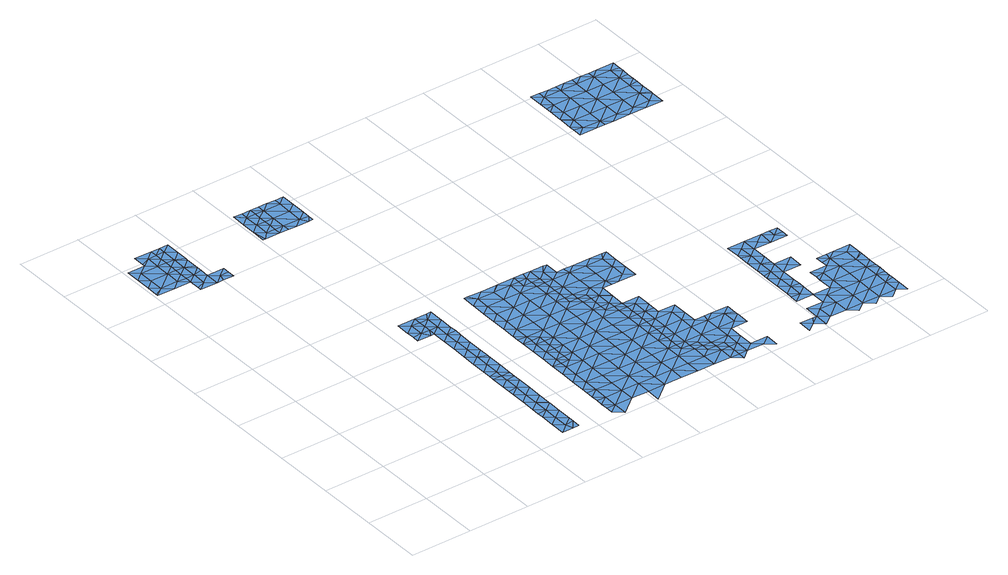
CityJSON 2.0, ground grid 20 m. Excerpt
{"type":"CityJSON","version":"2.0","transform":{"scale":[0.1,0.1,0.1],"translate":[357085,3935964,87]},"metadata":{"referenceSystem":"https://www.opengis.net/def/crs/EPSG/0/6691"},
"CityObjects":{
"waterbody1":{"type":"WaterBody","attributes":{"name":"9","class":"1140","function":"1","WaterBodyRiverFloodingRiskAttribute.description":"5","WaterBodyRiverFloodingRiskAttribute.rankOrg":"1","WaterBodyRiverFloodingRiskAttribute.adminType":"2","WaterBodyRiverFloodingRiskAttribute.scale":"L1"},"geometry":[{"type":"MultiSurface","lod":"1","boundaries":[[[0,1,2]],[[3,4,5]],[[3,6,7]],[[8,9,1]],[[10,8,11]],[[12,8,10]],[[9,8,12]],[[13,9,12]],[[14,15,9]],[[1,9,15]],[[2,1,15]],[[2,15,16]],[[17,14,9]],[[6,18,7]],[[0,4,1]],[[3,1,4]],[[19,15,14]],[[7,1,3]],[[7,8,1]],[[7,11,8]],[[18,11,7]],[[20,21,22]],[[21,23,22]],[[17,9,13]],[[24,22,23]],[[22,24,6]],[[6,3,22]],[[5,25,3]],[[3,25,22]],[[25,20,22]],[[19,16,15]]]}]},
"waterbody2":{"type":"WaterBody","attributes":{"name":"9","class":"1140","function":"1","WaterBodyRiverFloodingRiskAttribute.description":"5","WaterBodyRiverFloodingRiskAttribute.rankOrg":"2","WaterBodyRiverFloodingRiskAttribute.adminType":"2","WaterBodyRiverFloodingRiskAttribute.scale":"L1"},"geometry":[{"type":"MultiSurface","lod":"1","boundaries":[[[26,27,28]],[[27,29,28]],[[4,29,27]],[[4,0,29]],[[30,31,19]],[[32,33,34]],[[35,33,32]],[[0,2,29]],[[5,4,27]],[[28,29,36]],[[37,36,29]],[[32,27,35]],[[38,39,40]],[[29,41,37]],[[31,41,19]],[[31,30,42]],[[16,19,41]],[[41,2,16]],[[29,2,41]],[[5,27,25]],[[27,32,25]],[[32,20,25]],[[34,20,32]],[[34,21,20]],[[27,26,35]],[[42,43,31]],[[44,31,43]],[[31,44,41]],[[45,41,44]],[[41,45,37]],[[44,40,39]],[[40,44,43]],[[43,46,40]],[[47,40,46]],[[47,38,40]]]}]},
"waterbody3":{"type":"WaterBody","attributes":{"name":"9","class":"1140","function":"1","WaterBodyRiverFloodingRiskAttribute.description":"5","WaterBodyRiverFloodingRiskAttribute.rankOrg":"2","WaterBodyRiverFloodingRiskAttribute.adminType":"2","WaterBodyRiverFloodingRiskAttribute.scale":"L1"},"geometry":[{"type":"MultiSurface","lod":"1","boundaries":[[[48,49,50]],[[48,51,49]],[[52,51,48]],[[52,53,51]],[[54,55,53]],[[54,56,55]],[[56,54,57]],[[50,58,59]],[[59,58,60]],[[61,60,58]],[[61,62,60]],[[49,63,64]],[[63,49,65]],[[66,65,51]],[[67,68,56]],[[67,56,69]],[[69,56,70]],[[71,69,70]],[[72,73,74]],[[70,74,73]],[[74,70,57]],[[62,75,60]],[[76,75,77]],[[73,71,70]],[[60,75,76]],[[49,58,50]],[[49,51,65]],[[55,51,53]],[[55,56,68]],[[70,56,57]],[[64,58,49]],[[51,55,66]],[[66,55,68]],[[59,60,76]],[[61,58,64]]]}]},
"waterbody4":{"type":"WaterBody","attributes":{"name":"9","class":"1140","function":"1","WaterBodyRiverFloodingRiskAttribute.description":"5","WaterBodyRiverFloodingRiskAttribute.rankOrg":"2","WaterBodyRiverFloodingRiskAttribute.adminType":"2","WaterBodyRiverFloodingRiskAttribute.scale":"L1"},"geometry":[{"type":"MultiSurface","lod":"1","boundaries":[[[78,79,80]],[[81,82,83]],[[82,78,80]],[[78,82,81]],[[83,82,84]],[[85,86,87]],[[88,85,89]],[[84,85,87]],[[88,86,85]],[[85,84,82]],[[89,85,82]],[[80,89,82]]]}]},
"waterbody5":{"type":"WaterBody","attributes":{"name":"9","class":"1140","function":"1","WaterBodyRiverFloodingRiskAttribute.description":"5","WaterBodyRiverFloodingRiskAttribute.rankOrg":"2","WaterBodyRiverFloodingRiskAttribute.adminType":"2","WaterBodyRiverFloodingRiskAttribute.scale":"L1"},"geometry":[{"type":"MultiSurface","lod":"1","boundaries":[[[90,91,92]],[[90,93,91]],[[93,94,91]],[[91,95,92]],[[96,92,95]],[[97,96,95]],[[97,98,99]],[[94,100,91]],[[98,97,95]],[[101,99,98]],[[102,103,101]],[[104,95,91]],[[101,98,102]],[[105,103,106]],[[103,102,106]],[[98,95,104]],[[91,100,104]],[[107,105,108]],[[105,106,108]],[[102,98,109]],[[109,98,104]],[[109,110,102]],[[102,111,106]],[[112,107,108]],[[110,111,102]],[[113,104,100]],[[114,113,100]],[[112,108,115]],[[104,116,109]],[[108,106,117]],[[117,106,111]],[[108,117,115]],[[118,119,120]],[[109,116,110]],[[119,118,121]],[[104,113,116]],[[120,122,118]],[[123,124,114]],[[118,125,121]],[[126,127,128]],[[128,115,126]],[[115,117,126]],[[129,121,125]],[[111,110,130]],[[122,131,118]],[[130,110,116]],[[132,133,134]],[[111,135,117]],[[129,136,137]],[[134,127,132]],[[136,129,125]],[[113,114,124]],[[127,126,132]],[[138,135,111]],[[138,111,130]],[[117,139,126]],[[140,118,131]],[[141,133,142]],[[116,113,143]],[[133,132,142]],[[131,141,142]],[[144,137,145]],[[135,139,117]],[[137,136,145]],[[125,118,140]],[[113,124,143]],[[143,146,116]],[[116,147,130]],[[144,148,149]],[[140,131,142]],[[148,144,145]],[[146,147,116]],[[139,150,126]],[[151,145,136]],[[148,152,149]],[[132,126,150]],[[125,140,153]],[[136,125,154]],[[155,135,138]],[[156,149,152]],[[142,132,150]],[[152,157,156]],[[154,125,153]],[[154,151,136]],[[138,130,155]],[[145,151,148]],[[142,158,140]],[[159,160,124]],[[161,139,135]],[[130,147,155]],[[162,142,150]],[[143,124,160]],[[157,152,163]],[[152,148,164]],[[142,162,158]],[[146,143,165]],[[153,166,154]],[[135,155,161]],[[139,167,150]],[[153,140,166]],[[168,163,152]],[[148,151,164]],[[147,146,165]],[[169,167,139]],[[143,160,165]],[[170,155,147]],[[169,139,161]],[[140,158,166]],[[171,151,154]],[[168,152,164]],[[172,160,159]],[[173,158,162]],[[174,147,165]],[[175,171,154]],[[175,154,166]],[[155,176,161]],[[177,164,151]],[[162,150,173]],[[147,174,170]],[[161,176,169]],[[178,163,168]],[[150,167,173]],[[160,179,165]],[[180,166,158]],[[181,160,172]],[[155,170,176]],[[177,151,171]],[[169,182,167]],[[165,183,174]],[[158,173,184]],[[166,185,175]],[[168,164,186]],[[179,160,181]],[[178,168,187]],[[158,184,180]],[[169,176,182]],[[164,177,186]],[[182,188,167]],[[187,168,186]],[[183,165,179]],[[170,174,183]],[[172,189,181]],[[190,176,170]],[[166,180,185]],[[171,191,177]],[[173,167,192]],[[171,175,191]],[[181,193,179]],[[177,194,186]],[[191,175,185]],[[195,187,186]],[[167,188,192]],[[184,196,180]],[[170,183,197]],[[184,173,196]],[[190,170,197]],[[180,198,185]],[[193,181,189]],[[183,179,199]],[[200,195,186]],[[177,201,194]],[[182,202,188]],[[173,192,196]],[[186,194,200]],[[182,176,202]],[[199,203,183]],[[204,197,183]],[[177,191,201]],[[203,204,183]],[[198,205,185]],[[205,206,185]],[[185,206,191]],[[207,179,193]],[[180,208,198]],[[176,190,202]],[[199,179,207]],[[204,209,197]],[[210,190,197]],[[180,196,208]],[[211,194,201]],[[209,210,197]],[[206,212,191]],[[192,188,213]],[[214,193,189]],[[212,215,191]],[[196,192,216]],[[217,199,207]],[[218,207,193]],[[201,191,215]],[[188,202,213]],[[219,211,201]],[[220,198,208]],[[221,222,190]],[[223,224,196]],[[196,224,208]],[[190,210,221]],[[223,196,216]],[[214,218,193]],[[202,190,222]],[[225,217,207]],[[226,192,213]],[[201,215,219]],[[216,192,226]],[[227,220,208]],[[222,228,202]],[[229,213,202]],[[230,211,219]],[[225,207,218]],[[225,231,217]],[[189,232,214]],[[227,208,224]],[[229,202,228]],[[233,216,226]],[[220,227,234]],[[235,213,229]],[[226,213,236]],[[237,218,214]],[[236,213,235]],[[238,233,226]],[[239,240,232]],[[239,232,241]],[[214,232,240]],[[226,236,238]],[[242,237,214]],[[233,238,243]],[[242,214,240]],[[242,244,237]]]}]},
"waterbody6":{"type":"WaterBody","attributes":{"name":"9","class":"1140","function":"1","WaterBodyRiverFloodingRiskAttribute.description":"5","WaterBodyRiverFloodingRiskAttribute.rankOrg":"1","WaterBodyRiverFloodingRiskAttribute.adminType":"2","WaterBodyRiverFloodingRiskAttribute.scale":"L1"},"geometry":[{"type":"MultiSurface","lod":"1","boundaries":[[[245,246,247]],[[73,72,248]],[[72,249,248]],[[250,251,252]],[[246,245,253]],[[254,255,252]],[[254,256,257]],[[258,248,259]],[[71,73,258]],[[258,73,248]],[[256,259,257]],[[257,259,248]],[[248,249,257]],[[249,260,257]],[[261,245,79]],[[79,245,247]],[[80,79,247]],[[262,252,255]],[[263,255,254]],[[254,257,260]],[[263,254,260]],[[252,251,254]],[[254,251,256]],[[80,247,89]],[[264,265,266]],[[88,266,86]],[[266,88,89]],[[247,266,89]],[[247,267,266]],[[246,267,247]],[[252,268,250]],[[253,245,269]],[[245,268,269]],[[245,261,268]],[[250,268,261]],[[268,262,269]],[[262,268,252]],[[265,86,266]],[[266,267,264]]]}]},
"waterbody7":{"type":"WaterBody","attributes":{"name":"9","class":"1140","function":"1","WaterBodyRiverFloodingRiskAttribute.description":"5","WaterBodyRiverFloodingRiskAttribute.rankOrg":"1","WaterBodyRiverFloodingRiskAttribute.adminType":"2","WaterBodyRiverFloodingRiskAttribute.scale":"L1"},"geometry":[{"type":"MultiSurface","lod":"1","boundaries":[[[270,271,272]],[[271,107,272]],[[112,272,107]],[[134,270,127]],[[127,270,272]],[[272,128,127]],[[273,271,270]],[[112,115,272]],[[272,115,128]],[[122,274,131]],[[122,120,274]],[[273,274,120]],[[274,133,141]],[[133,274,270]],[[141,131,274]],[[270,134,133]],[[274,273,270]]]}]},
"waterbody8":{"type":"WaterBody","attributes":{"name":"9","class":"1140","function":"1","WaterBodyRiverFloodingRiskAttribute.description":"5","WaterBodyRiverFloodingRiskAttribute.rankOrg":"2","WaterBodyRiverFloodingRiskAttribute.adminType":"2","WaterBodyRiverFloodingRiskAttribute.scale":"L1"},"geometry":[{"type":"MultiSurface","lod":"1","boundaries":[[[275,276,277]],[[275,277,278]],[[279,280,281]],[[279,281,282]],[[280,283,281]],[[284,282,281]],[[285,286,277]],[[277,287,278]],[[281,287,284]],[[283,287,281]],[[288,287,283]],[[288,278,287]],[[282,284,289]],[[284,287,290]],[[287,277,290]],[[290,277,286]],[[276,285,277]]]}]},
"waterbody9":{"type":"WaterBody","attributes":{"name":"9","class":"1140","function":"1","WaterBodyRiverFloodingRiskAttribute.description":"5","WaterBodyRiverFloodingRiskAttribute.rankOrg":"1","WaterBodyRiverFloodingRiskAttribute.adminType":"2","WaterBodyRiverFloodingRiskAttribute.scale":"L1"},"geometry":[{"type":"MultiSurface","lod":"1","boundaries":[[[291,278,292]],[[293,294,295]],[[279,296,297]],[[298,294,299]],[[298,300,294]],[[300,298,301]],[[294,297,299]],[[288,283,292]],[[297,292,283]],[[297,283,280]],[[278,288,292]],[[276,275,291]],[[297,294,292]],[[300,295,294]],[[296,299,297]],[[294,293,292]],[[293,291,292]],[[302,291,303]],[[302,276,291]],[[278,291,275]],[[280,279,297]],[[303,291,304]],[[305,306,304]],[[305,293,295]],[[305,304,293]],[[307,303,304]],[[304,306,307]],[[293,304,291]]]}]},
"waterbody10":{"type":"WaterBody","attributes":{"name":"9","class":"1140","function":"1","WaterBodyRiverFloodingRiskAttribute.description":"5","WaterBodyRiverFloodingRiskAttribute.rankOrg":"1","WaterBodyRiverFloodingRiskAttribute.adminType":"2","WaterBodyRiverFloodingRiskAttribute.scale":"L1"},"geometry":[{"type":"MultiSurface","lod":"1","boundaries":[[[217,308,199]],[[308,204,203]],[[203,199,308]],[[308,309,204]],[[309,210,209]],[[209,204,309]],[[217,231,308]],[[221,210,310]],[[237,225,218]],[[210,309,310]],[[222,221,310]],[[231,311,308]],[[310,312,222]],[[313,231,225]],[[308,314,309]],[[228,222,312]],[[229,228,312]],[[311,314,308]],[[225,237,313]],[[313,311,231]],[[309,315,310]],[[316,229,312]],[[235,229,316]],[[237,244,313]],[[236,235,316]],[[314,315,309]],[[317,312,310]],[[239,241,318]],[[238,319,243]],[[320,316,312]],[[240,239,318]],[[238,236,319]],[[236,316,319]],[[244,321,313]],[[313,321,311]],[[322,244,242]],[[317,320,312]],[[322,240,318]],[[242,240,322]],[[317,310,315]],[[323,316,320]],[[322,321,244]],[[324,314,311]],[[319,316,325]],[[326,322,318]],[[316,323,325]],[[327,315,314]],[[243,319,328]],[[325,328,319]],[[329,326,318]],[[311,321,330]],[[331,322,326]],[[321,322,331]],[[311,330,324]],[[317,315,332]],[[327,314,324]],[[315,327,332]],[[320,317,333]],[[334,321,331]],[[330,321,334]],[[317,332,333]],[[327,324,335]],[[336,326,329]],[[337,324,330]],[[338,330,334]],[[339,336,329]],[[324,340,335]],[[337,330,338]],[[340,324,337]],[[334,341,338]],[[341,342,338]],[[337,338,342]],[[340,337,343]],[[344,337,342]],[[337,344,343]],[[345,346,347]],[[348,345,347]],[[349,350,347]],[[348,347,350]],[[351,350,349]],[[352,350,353]],[[350,351,353]],[[354,352,353]],[[351,355,353]],[[355,354,353]],[[351,356,355]],[[357,354,358]],[[354,355,358]],[[359,355,356]],[[359,358,355]],[[360,357,358]],[[356,361,362]],[[359,356,362]],[[360,358,363]],[[358,359,363]],[[364,365,362]],[[363,366,360]],[[367,360,366]],[[365,368,362]],[[367,369,370]],[[366,369,367]],[[359,362,368]],[[359,371,363]],[[370,369,372]],[[368,371,359]],[[363,371,366]],[[373,372,369]],[[371,374,366]],[[366,375,369]],[[376,377,365]],[[375,373,369]],[[375,366,374]],[[378,371,368]],[[368,365,379]],[[379,365,377]],[[379,378,368]],[[373,380,381]],[[382,374,371]],[[381,380,383]],[[373,375,380]],[[378,382,371]],[[380,384,383]],[[374,382,375]],[[385,386,377]],[[377,386,379]],[[375,387,380]],[[388,384,380]],[[379,386,389]],[[378,379,390]],[[387,375,382]],[[391,388,380]],[[379,389,390]],[[392,382,378]],[[393,378,390]],[[378,393,392]],[[380,387,391]],[[394,387,382]],[[395,382,392]],[[382,395,394]],[[396,391,387]],[[397,387,394]],[[387,397,396]],[[388,391,398]],[[398,391,396]]]}]},
"waterbody11":{"type":"WaterBody","attributes":{"name":"9","class":"1140","function":"1","WaterBodyRiverFloodingRiskAttribute.description":"5","WaterBodyRiverFloodingRiskAttribute.rankOrg":"1","WaterBodyRiverFloodingRiskAttribute.adminType":"2","WaterBodyRiverFloodingRiskAttribute.scale":"L1"},"geometry":[{"type":"MultiSurface","lod":"1","boundaries":[[[399,200,194]],[[205,400,206]],[[400,401,206]],[[212,206,401]],[[402,403,404]],[[402,405,403]],[[405,406,407]],[[406,408,409]],[[410,409,408]],[[411,412,413]],[[198,220,205]],[[411,414,412]],[[415,216,233]],[[416,399,414]],[[205,220,400]],[[220,234,400]],[[417,418,419]],[[419,418,415]],[[418,224,415]],[[223,415,224]],[[223,216,415]],[[415,243,419]],[[233,243,415]],[[420,421,407]],[[407,421,403]],[[399,416,195]],[[215,212,401]],[[211,230,399]],[[403,405,407]],[[422,421,420]],[[406,409,407]],[[412,414,230]],[[234,227,418]],[[414,399,230]],[[195,200,399]],[[227,224,418]],[[404,403,421]],[[194,211,399]],[[410,423,409]],[[424,425,412]],[[425,413,412]],[[219,215,424]],[[422,401,426]],[[426,401,400]],[[400,234,426]],[[234,418,426]],[[418,427,426]],[[418,417,427]],[[428,421,427]],[[428,404,421]],[[426,427,421]],[[421,422,426]],[[429,420,407]],[[420,429,430]],[[431,430,429]],[[431,429,423]],[[409,429,407]],[[420,430,422]],[[422,430,401]],[[401,430,424]],[[215,401,424]],[[423,429,409]],[[432,430,431]],[[425,430,432]],[[430,425,424]],[[412,230,424]],[[424,230,219]]]}]},
"waterbody12":{"type":"WaterBody","attributes":{"name":"9","class":"1140","function":"1","WaterBodyRiverFloodingRiskAttribute.description":"5","WaterBodyRiverFloodingRiskAttribute.rankOrg":"1","WaterBodyRiverFloodingRiskAttribute.adminType":"2","WaterBodyRiverFloodingRiskAttribute.scale":"L1"},"geometry":[{"type":"MultiSurface","lod":"1","boundaries":[[[433,434,435]],[[436,437,438]],[[439,437,436]],[[439,440,437]],[[441,442,436]],[[441,436,443]],[[444,441,443]],[[443,445,444]],[[445,443,446]],[[443,447,446]],[[445,448,444]],[[449,450,451]],[[452,447,443]],[[453,454,440]],[[455,456,454]],[[453,457,454]],[[357,457,458]],[[459,455,457]],[[460,461,462]],[[448,445,463]],[[464,465,460]],[[446,464,445]],[[440,454,437]],[[466,454,456]],[[438,437,466]],[[463,462,461]],[[445,462,463]],[[464,462,445]],[[460,462,464]],[[458,457,467]],[[455,454,457]],[[466,437,454]],[[453,467,457]],[[439,436,442]],[[459,457,357]],[[436,452,443]],[[464,468,465]],[[433,465,468]],[[460,465,433]],[[468,434,433]],[[434,468,469]],[[469,470,434]],[[471,435,434]],[[470,471,434]],[[438,450,449]],[[451,452,449]],[[452,438,449]],[[436,438,452]]]}]},
"waterbody13":{"type":"WaterBody","attributes":{"name":"9","class":"1140","function":"1","WaterBodyRiverFloodingRiskAttribute.description":"5","WaterBodyRiverFloodingRiskAttribute.rankOrg":"1","WaterBodyRiverFloodingRiskAttribute.adminType":"2","WaterBodyRiverFloodingRiskAttribute.scale":"L1"},"geometry":[{"type":"MultiSurface","lod":"1","boundaries":[[[472,473,474]],[[472,474,475]],[[475,474,476]],[[476,477,478]],[[476,478,479]],[[480,481,478]],[[478,481,479]],[[479,481,482]],[[482,481,483]],[[482,483,484]],[[484,483,485]],[[486,484,485]],[[487,485,483]],[[488,487,483]],[[489,490,488]],[[490,489,491]],[[492,493,494]],[[495,496,493]],[[497,493,498]],[[499,500,501]],[[502,499,501]],[[502,501,503]],[[503,504,505]],[[504,503,501]],[[501,506,507]],[[507,482,484]],[[500,508,506]],[[506,508,509]],[[506,509,479]],[[479,509,492]],[[492,476,479]],[[492,510,476]],[[475,476,510]],[[476,474,477]],[[489,483,480]],[[480,483,481]],[[479,482,507]],[[511,489,480]],[[480,512,511]],[[513,472,475]],[[512,480,514]],[[514,480,477]],[[515,514,477]],[[516,517,510]],[[516,510,518]],[[518,510,494]],[[519,518,494]],[[519,494,496]],[[493,497,495]],[[520,500,499]],[[504,521,505]],[[522,521,504]],[[522,504,501]],[[522,501,507]],[[522,507,484]],[[484,486,522]],[[522,486,521]],[[493,492,509]],[[506,479,507]],[[493,508,498]],[[493,509,508]],[[500,506,501]],[[489,488,483]],[[511,491,489]],[[477,480,478]],[[515,477,474]],[[515,474,473]],[[523,513,475]],[[517,523,475]],[[475,510,517]],[[494,510,492]],[[496,494,493]],[[524,498,525]],[[526,508,527]],[[508,500,527]],[[528,497,498]],[[528,498,524]],[[520,527,500]],[[508,526,525]],[[525,498,508]]]}]}
},
"vertices":[
[122,1311,12],[94,1311,12],[122,1288,12],[95,1357,12],[123,1334,12],[123,1357,12],[67,1381,12],[38,1358,12],[37,1312,12],[37,1266,12],[10,1335,12],[10,1336,12],[9,1289,12],[8,1251,12],[65,1242,12],[93,1265,12],[122,1264,12],[8,1243,12],[10,1382,12],[121,1241,12],[124,1403,12],[124,1426,12],[96,1404,12],[68,1427,12],[67,1391,12],[124,1380,12],
[180,1343,12],[152,1356,12],[179,1333,12],[151,1310,12],[121,1207,12],[149,1218,12],[152,1403,12],[181,1425,12],[153,1426,12],[180,1379,12],[179,1298,12],[179,1287,12],[234,1218,12],[235,1239,12],[206,1217,12],[150,1264,12],[121,1195,12],[177,1194,12],[178,1240,12],[178,1269,12],[199,1194,12],[234,1193,12],
[558,171,8],[529,148,8],[557,125,8],[530,195,8],[558,176,8],[558,217,8],[559,264,8],[530,241,8],[531,287,8],[560,310,8],[528,102,8],[556,79,8],[527,56,8],[499,80,8],[499,33,8],[500,146,8],[500,126,8],[501,172,8],[502,218,8],[503,283,8],[502,264,8],[503,311,8],[532,333,8],[504,357,8],[560,356,8],[532,356,8],[560,336,8],[536,33,8],[556,60,8],[555,32,8],
[497,634,8],[508,634,8],[509,657,8],[452,635,8],[480,658,8],[452,654,8],[452,681,8],[481,704,8],[510,727,8],[453,727,8],[509,703,8],[509,680,8],
[669,54,8],[697,53,8],[669,77,8],[669,31,8],[697,7,8],[698,99,8],[670,100,8],[670,123,8],[699,146,8],[670,146,8],[754,52,8],[671,169,8],[700,192,8],[672,215,8],[755,99,8],[672,262,8],[700,238,8],[673,308,8],[701,284,8],[755,145,8],[756,191,8],[757,237,8],[701,307,8],[811,98,8],[811,51,8],[730,307,8],[812,144,8],[758,283,8],[704,469,8],[676,472,8],[675,447,8],[676,493,8],[704,446,8],[810,5,8],[867,51,8],[705,515,8],[758,330,8],[730,353,8],[730,330,8],[677,539,8],[813,190,8],[732,446,8],[759,376,8],[731,399,8],[731,376,8],[814,283,8],[705,562,8],[677,585,8],[814,236,8],[815,329,8],[761,468,8],[732,423,8],[760,422,8],[868,97,8],[678,631,8],[706,608,8],[869,143,8],[869,189,8],[707,654,8],[679,678,8],[816,375,8],[763,607,8],[708,700,8],[761,515,8],[762,561,8],[870,235,8],[680,724,8],[691,724,8],[817,467,8],[924,50,8],[925,96,8],[871,282,8],[817,421,8],[736,723,8],[764,653,8],[925,142,8],[818,514,8],[872,374,8],[764,699,8],[872,328,8],[927,235,8],[819,606,8],[981,49,8],[873,420,8],[926,188,8],[819,560,8],[928,281,8],[820,652,8],[790,722,8],[982,141,8],[875,513,8],[981,95,8],[928,327,8],[983,187,8],[874,466,8],[875,559,8],[821,698,8],[793,722,8],[929,373,8],[1037,48,8],[984,280,8],[876,605,8],[930,419,8],[1038,94,8],[849,675,8],[850,721,8],[931,466,8],[983,234,8],[903,535,8],[1011,164,8],[849,698,8],[877,651,8],[985,326,8],[1011,187,8],[1011,210,8],[904,558,8],[904,582,8],[1039,140,8],[931,512,8],[1012,233,8],[1012,256,8],[877,674,8],[904,605,8],[986,372,8],[1095,93,8],[905,628,8],[958,442,8],[1039,163,8],[1067,117,8],[905,651,8],[932,535,8],[1013,279,8],[1013,302,8],[959,465,8],[959,488,8],[1067,140,8],[986,418,8],[960,511,8],[1013,326,8],[1014,349,8],[906,674,8],[1067,163,8],[1094,47,8],[987,442,8],[960,534,8],[1014,372,8],[1014,395,8],[1095,116,8],[1015,418,8],[1122,46,8],[1123,70,8],[1122,23,8],[1123,93,8],[1015,441,8],[1123,116,8],
[536,611,8],[565,633,8],[537,657,8],[533,380,8],[561,402,8],[507,542,8],[506,495,8],[535,518,8],[565,612,8],[534,472,8],[563,495,8],[505,449,8],[533,426,8],[504,374,8],[505,403,8],[562,448,8],[508,588,8],[563,541,8],[562,460,8],[566,726,8],[552,726,8],[538,703,8],[566,679,8],[535,564,8],[564,587,8],
[702,377,8],[674,354,8],[702,331,8],[675,400,8],[703,423,8],
[464,1398,14],[464,1421,14],[435,1398,14],[463,1375,14],[462,1282,14],[462,1305,14],[434,1306,14],[413,1283,14],[463,1328,14],[406,1329,14],[436,1421,14],[408,1422,14],[435,1352,14],[463,1351,14],[405,1283,14],[407,1375,14],
[492,1397,14],[491,1351,14],[548,1350,14],[547,1304,14],[576,1326,14],[492,1282,14],[491,1305,14],[561,1281,14],[519,1281,14],[576,1300,14],[575,1280,14],[493,1420,14],[521,1420,14],[549,1396,14],[577,1373,14],[577,1419,14],[549,1419,14],
[1039,186,8],[1040,233,8],[1041,279,8],[1096,186,8],[1042,325,8],[1095,139,8],[1097,232,8],[1098,278,8],[1042,371,8],[1098,324,8],[1150,46,8],[1043,418,8],[1070,348,8],[1152,138,8],[1151,92,8],[1071,371,8],[1153,231,8],[1071,394,8],[1179,69,8],[1125,254,8],[1072,440,8],[1207,45,8],[1153,185,8],[1180,115,8],[1126,301,8],[1127,347,8],[1181,161,8],[1158,254,8],[1236,68,8],[1210,230,8],[1209,184,8],[1235,22,8],[1182,254,8],[1237,160,8],[1238,206,8],[1239,253,8],[1238,219,8],[1349,66,8],[1348,20,8],[1377,42,8],[1393,65,8],[1405,19,8],[1406,65,8],[1434,41,8],[1407,111,8],[1434,88,8],[1463,110,8],[1491,87,8],[1490,41,8],[1464,157,8],[1492,133,8],[1548,86,8],[1521,156,8],[1518,17,8],[1547,40,8],[1549,132,8],[1575,16,8],[1604,39,8],[1549,178,8],[1521,202,8],[1604,85,8],[1550,225,8],[1522,219,8],[1605,131,8],[1522,248,8],[1579,247,8],[1606,177,8],[1607,224,8],[1632,15,8],[1660,38,8],[1662,130,8],[1661,84,8],[1607,270,8],[1579,268,8],[1663,177,8],[1579,293,8],[1611,293,8],[1688,19,8],[1689,61,8],[1663,223,8],[1636,293,8],[1690,91,8],[1690,107,8],[1664,269,8],[1691,153,8],[1690,128,8],[1691,199,8],[1691,171,8],[1692,245,8],[1692,237,8],[1693,292,8],
[878,698,8],[932,558,8],[933,604,8],[1130,532,8],[1102,555,8],[1073,533,8],[1131,578,8],[1131,624,8],[1103,602,8],[1132,670,8],[1103,648,8],[1119,671,8],[951,720,8],[934,697,8],[963,719,8],[906,720,8],[987,465,8],[883,721,8],[1016,489,8],[988,511,8],[1016,487,8],[1046,602,8],[1045,556,8],[989,603,8],[1076,671,8],[934,650,8],[962,673,8],[989,557,8],[1017,534,8],[1048,533,8],[1047,649,8],[990,650,8],[1019,672,8],[988,673,8],
[1526,479,8],[1554,456,8],[1555,479,8],[1438,319,8],[1437,273,8],[1466,295,8],[1409,296,8],[1409,250,8],[1410,342,8],[1410,312,8],[1439,365,8],[1411,389,8],[1440,411,8],[1468,388,8],[1467,355,8],[1411,421,8],[1495,318,8],[1523,294,8],[1524,341,8],[1467,341,8],[1408,204,8],[1437,226,8],[1465,203,8],[1465,222,8],[1436,180,8],[1407,157,8],[1464,160,8],[1469,480,8],[1412,481,8],[1440,457,8],[1412,435,8],[1468,434,8],[1497,457,8],[1465,249,8],[1408,184,8],[1525,433,8],[1582,432,8],[1582,453,8],[1582,478,8],
[1426,1359,8],[1426,1332,8],[1454,1336,8],[1455,1382,8],[1511,1335,8],[1454,1289,8],[1510,1288,8],[1567,1288,8],[1453,1243,8],[1510,1242,8],[1566,1241,8],[1509,1196,8],[1566,1195,8],[1537,1172,8],[1593,1172,8],[1509,1173,8],[1480,1173,8],[1452,1197,8],[1424,1174,8],[1424,1205,8],[1568,1334,8],[1625,1379,8],[1568,1380,8],[1626,1402,8],[1597,1403,8],[1654,1402,8],[1682,1378,8],[1708,1262,8],[1680,1286,8],[1680,1239,8],[1708,1223,8],[1708,1216,8],[1679,1193,8],[1707,1170,8],[1624,1287,8],[1623,1240,8],[1681,1332,8],[1624,1333,8],[1512,1381,8],[1424,1220,8],[1425,1262,8],[1427,1405,9],[1425,1267,8],[1426,1313,8],[1512,1404,8],[1484,1404,8],[1541,1404,8],[1569,1403,8],[1709,1290,8],[1650,1171,8],[1622,1194,8],[1456,1405,8],[1710,1371,8],[1710,1355,8],[1709,1333,8],[1709,1308,8],[1710,1401,8]
]}
